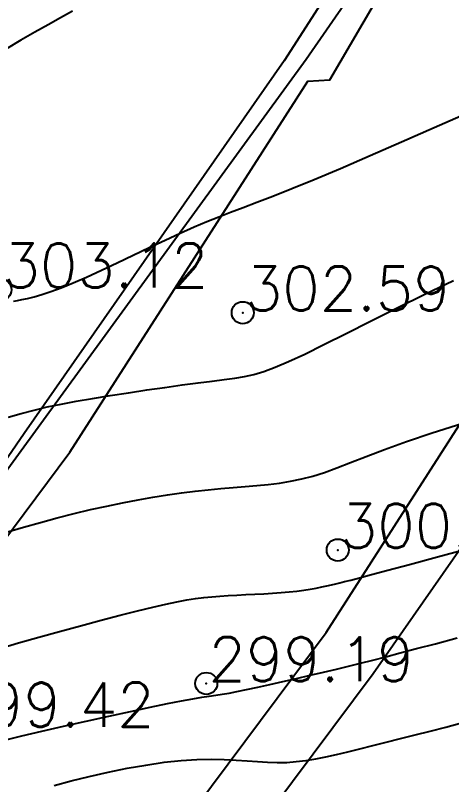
# Model space of a CAD drawing. Header units: millimetres. Extents: x 524954 to 526204, y 9523489 to 9524010.
# Drawn here: x 526033.25 to 526043.15, y 9523804.61 to 9523822.06 of the extents above; entities that cross this region are included whole.
import ezdxf

# ---------------------------------------------------------------- set-up
doc = ezdxf.new("R2010")
doc.units = ezdxf.units.MM
doc.header["$PDMODE"] = 32
doc.header["$PDSIZE"] = 0.5
for name, color, linetype in [('CN_01_00', 3, 'Continuous'), ('CN_02_00', 4, 'Continuous'), ('CN_10_00', 1, 'Continuous'), ('PLUME_1', 7, 'Continuous'), ('PLUME_3', 4, 'Continuous'), ('PLUME_5', 6, 'Continuous'), ('PLUME_6', 2, 'Continuous'), ('TopoAlt', 3, 'Continuous'), ('TOPOJIS', 7, 'Continuous')]:
    doc.layers.add(name, color=color, linetype=linetype)
doc.styles.add('Simplex 1.0', font='Simplex.shx', dxfattribs={"width": 0.99, "height": 1})

# ---------------------------------------------------------------- blocks, each defined once
blk = doc.blocks.new('TCPOINT M')
at = {"color": 0}
blk.add_point((0, 0), dxfattribs=at)
at = {"layer": 'TopoAlt', "style": 'Simplex 1.0', "width": 0.99}
blk.add_attdef('ALT', (0.15, 0.15), '', height=1, dxfattribs=at)

msp = doc.modelspace()

# ---------------------------------------------------------------- linework, layer by layer
at = {"layer": 'CN_01_00', "flags": 128}
for points, elevation in [([(526033.209, 9523815.58), (526033.297, 9523815.595), (526033.402, 9523815.613), (526033.527, 9523815.64), (526033.676, 9523815.677), (526033.851, 9523815.727), (526034.055, 9523815.794), (526034.29, 9523815.881), (526034.561, 9523815.99), (526034.868, 9523816.123), (526035.203, 9523816.276), (526035.558, 9523816.442), (526035.923, 9523816.616), (526036.291, 9523816.79), (526036.65, 9523816.96), (526036.994, 9523817.12), (526037.311, 9523817.262), (526037.599, 9523817.384), (526037.868, 9523817.491), (526038.136, 9523817.594), (526038.419, 9523817.7), (526038.733, 9523817.818), (526039.095, 9523817.958), (526039.522, 9523818.128), (526040.03, 9523818.336), (526040.629, 9523818.589), (526041.3, 9523818.878), (526042.016, 9523819.19), (526042.752, 9523819.512), (526043.481, 9523819.834)], 303), ([(526033.053, 9523810.336), (526033.436, 9523810.45), (526033.821, 9523810.558), (526034.204, 9523810.661), (526034.585, 9523810.758), (526034.96, 9523810.848), (526035.328, 9523810.93), (526035.686, 9523811.004), (526036.035, 9523811.071), (526036.373, 9523811.13), (526036.702, 9523811.182), (526037.021, 9523811.227), (526037.329, 9523811.266), (526037.628, 9523811.3), (526037.917, 9523811.328), (526038.195, 9523811.351), (526038.466, 9523811.372), (526038.729, 9523811.394), (526038.988, 9523811.419), (526039.243, 9523811.45), (526039.496, 9523811.491), (526039.749, 9523811.543), (526040.004, 9523811.61), (526040.264, 9523811.694), (526040.542, 9523811.796), (526040.853, 9523811.916), (526041.21, 9523812.055), (526041.629, 9523812.214), (526042.125, 9523812.392), (526042.711, 9523812.591), (526043.403, 9523812.81)], 301), ([(526033.007, 9523805.619), (526033.4, 9523805.715), (526033.853, 9523805.822), (526034.345, 9523805.936), (526034.857, 9523806.052), (526035.369, 9523806.166), (526035.861, 9523806.273), (526036.312, 9523806.369), (526036.704, 9523806.45), (526037.022, 9523806.512), (526037.276, 9523806.558), (526037.479, 9523806.592), (526037.648, 9523806.618), (526037.798, 9523806.64), (526037.943, 9523806.662), (526038.099, 9523806.688), (526038.28, 9523806.721), (526038.498, 9523806.765), (526038.75, 9523806.819), (526039.027, 9523806.88), (526039.322, 9523806.947), (526039.628, 9523807.018), (526039.937, 9523807.09), (526040.242, 9523807.163), (526040.536, 9523807.233), (526040.813, 9523807.301), (526041.084, 9523807.368), (526041.361, 9523807.437), (526041.657, 9523807.513), (526041.984, 9523807.597), (526042.355, 9523807.695), (526042.782, 9523807.807), (526043.279, 9523807.939)], 299)]:
    msp.add_lwpolyline(points, dxfattribs=dict(at, elevation=elevation))
at = {"layer": 'CN_02_00', "flags": 128}
for points, elevation in [([(526034.549, 9523822.15), (526034.278, 9523822.004), (526033.996, 9523821.847), (526033.695, 9523821.676), (526033.378, 9523821.494), (526033.047, 9523821.303)], 304), ([(526033.092, 9523812.946), (526033.386, 9523813.031), (526033.677, 9523813.107), (526033.975, 9523813.176), (526034.29, 9523813.242), (526034.631, 9523813.306), (526035.005, 9523813.371), (526035.405, 9523813.437), (526035.818, 9523813.501), (526036.235, 9523813.563), (526036.645, 9523813.621), (526037.035, 9523813.675), (526037.397, 9523813.723), (526037.717, 9523813.763), (526037.991, 9523813.796), (526038.229, 9523813.827), (526038.447, 9523813.865), (526038.663, 9523813.914), (526038.891, 9523813.983), (526039.149, 9523814.079), (526039.452, 9523814.208), (526039.816, 9523814.377), (526040.253, 9523814.592), (526040.756, 9523814.844), (526041.313, 9523815.125), (526041.913, 9523815.425), (526042.543, 9523815.734), (526043.192, 9523816.042)], 302), ([(526034.133, 9523804.59), (526034.516, 9523804.696), (526034.927, 9523804.798), (526035.354, 9523804.894), (526035.787, 9523804.981), (526036.215, 9523805.056), (526036.629, 9523805.117), (526037.017, 9523805.159), (526037.371, 9523805.182), (526037.694, 9523805.189), (526037.989, 9523805.183), (526038.26, 9523805.169), (526038.512, 9523805.15), (526038.749, 9523805.132), (526038.975, 9523805.117), (526039.194, 9523805.111), (526039.409, 9523805.116), (526039.625, 9523805.132), (526039.843, 9523805.159), (526040.066, 9523805.196), (526040.298, 9523805.241), (526040.541, 9523805.295), (526040.797, 9523805.356), (526041.069, 9523805.423), (526041.36, 9523805.495), (526041.667, 9523805.572), (526041.989, 9523805.654), (526042.323, 9523805.739), (526042.666, 9523805.827), (526043.017, 9523805.917), (526043.372, 9523806.009)], 298)]:
    msp.add_lwpolyline(points, dxfattribs=dict(at, elevation=elevation))
at = {"layer": 'CN_10_00', "elevation": 300, "flags": 128}
msp.add_lwpolyline([(526032.893, 9523807.701), (526033.322, 9523807.825), (526033.781, 9523807.954), (526034.256, 9523808.086), (526034.732, 9523808.216), (526035.195, 9523808.34), (526035.631, 9523808.454), (526036.025, 9523808.554), (526036.367, 9523808.638), (526036.662, 9523808.705), (526036.917, 9523808.759), (526037.141, 9523808.8), (526037.342, 9523808.832), (526037.528, 9523808.856), (526037.708, 9523808.874), (526037.891, 9523808.888), (526038.081, 9523808.899), (526038.279, 9523808.91), (526038.482, 9523808.92), (526038.686, 9523808.93), (526038.89, 9523808.94), (526039.089, 9523808.952), (526039.282, 9523808.965), (526039.465, 9523808.981), (526039.636, 9523809), (526039.795, 9523809.021), (526039.942, 9523809.044), (526040.078, 9523809.069), (526040.204, 9523809.094), (526040.32, 9523809.119), (526040.427, 9523809.143), (526040.524, 9523809.167), (526040.616, 9523809.189), (526040.721, 9523809.215), (526040.86, 9523809.251), (526041.056, 9523809.302), (526041.329, 9523809.375), (526041.701, 9523809.474), (526042.193, 9523809.606), (526042.828, 9523809.776), (526043.616, 9523809.987)], dxfattribs=at)
at = {"layer": 'PLUME_1'}
msp.add_lwpolyline([(525458.473, 9523640.258), (525480.389, 9523635.341), (525499.593, 9523633.233), (525627.749, 9523622.033), (525657.425, 9523620.69), (525687.455, 9523621.378), (525717.375, 9523623.562), (525747.113, 9523628.239), (525776.244, 9523634.376), (525805.193, 9523643.006), (525833.533, 9523653.096), (525860.731, 9523665.108), (525887.284, 9523679.078), (525913.194, 9523695.007), (525937.497, 9523712.322), (525960.695, 9523731.06), (525982.749, 9523751.721), (526003.235, 9523773.269), (526022.079, 9523796.703), (526039.853, 9523821.062), (526045.291, 9523828.979), (526068.175, 9523865.742)], dxfattribs=at)
at = {"layer": 'PLUME_3'}
for points in [[(526068.175, 9523865.742), (526066.363, 9523863.103), (526060.961, 9523854.688), (526055.559, 9523846.272), (526050.158, 9523837.856), (526044.756, 9523829.441), (526044.756, 9523829.441), (526039.354, 9523821.025), (526033.454, 9523812.573), (526028.016, 9523804.656), (526027.517, 9523804.62), (526021.58, 9523796.667), (526015.644, 9523788.714)], [(526016.179, 9523788.251), (526022.614, 9523796.241), (526022.614, 9523796.241), (526028.551, 9523804.194), (526034.488, 9523812.148), (526039.889, 9523820.563), (526040.388, 9523820.599), (526045.291, 9523828.979), (526045.79, 9523829.015), (526050.693, 9523837.394), (526056.094, 9523845.81), (526061.496, 9523854.225), (526066.898, 9523862.641), (526068.71, 9523865.28)]]:
    msp.add_lwpolyline(points, dxfattribs=at)
at = {"layer": 'PLUME_5'}
msp.add_lwpolyline([(526028.427, 9523792.153), (526034.364, 9523800.107), (526040.301, 9523808.06), (526045.702, 9523816.475), (526046.165, 9523817.01), (526051.603, 9523824.927), (526051.566, 9523825.426), (526057.004, 9523833.343), (526061.907, 9523841.722), (526067.309, 9523850.138), (526072.711, 9523858.553), (526074.487, 9523861.691)], dxfattribs=at)
at = {"layer": 'PLUME_6'}
msp.add_lwpolyline([(526029.497, 9523791.229), (526035.434, 9523799.182), (526041.371, 9523807.135), (526047.271, 9523815.587), (526047.235, 9523816.086), (526052.673, 9523824.003), (526052.636, 9523824.502), (526058.074, 9523832.418), (526063.44, 9523841.333), (526068.841, 9523849.748), (526074.243, 9523858.164), (526076.056, 9523860.803)], dxfattribs=at)

# ---------------------------------------------------------------- block references
at = {"layer": 'TOPOJIS'}
ref = msp.add_blockref('TCPOINT M', (526032.913, 9523815.836, 303.12), dxfattribs=at)
ref.add_attrib('ALT', '303.12', (526032.963, 9523815.886, 303.12), dxfattribs={"layer": 'TopoAlt', "height": 1, "style": 'Simplex 1.0', "width": 0.99})
ref = msp.add_blockref('TCPOINT M', (526038.411, 9523815.313, 302.59), dxfattribs=at)
ref.add_attrib('ALT', '302.59', (526038.461, 9523815.363, 302.59), dxfattribs={"layer": 'TopoAlt', "height": 1, "style": 'Simplex 1.0', "width": 0.99})
ref = msp.add_blockref('TCPOINT M', (526040.567, 9523809.932, 300.39), dxfattribs=at)
ref.add_attrib('ALT', '300.39', (526040.617, 9523809.982, 300.39), dxfattribs={"layer": 'TopoAlt', "height": 1, "style": 'Simplex 1.0', "width": 0.99})
ref = msp.add_blockref('TCPOINT M', (526037.584, 9523806.905, 299.19), dxfattribs=at)
ref.add_attrib('ALT', '299.19', (526037.634, 9523806.955, 299.19), dxfattribs={"layer": 'TopoAlt', "height": 1, "style": 'Simplex 1.0', "width": 0.99})
ref = msp.add_blockref('TCPOINT M', (526031.691, 9523805.874, 299.42), dxfattribs=at)
ref.add_attrib('ALT', '299.42', (526031.741, 9523805.924, 299.42), dxfattribs={"layer": 'TopoAlt', "height": 1, "style": 'Simplex 1.0', "width": 0.99})

doc.saveas('drawing.dxf')
